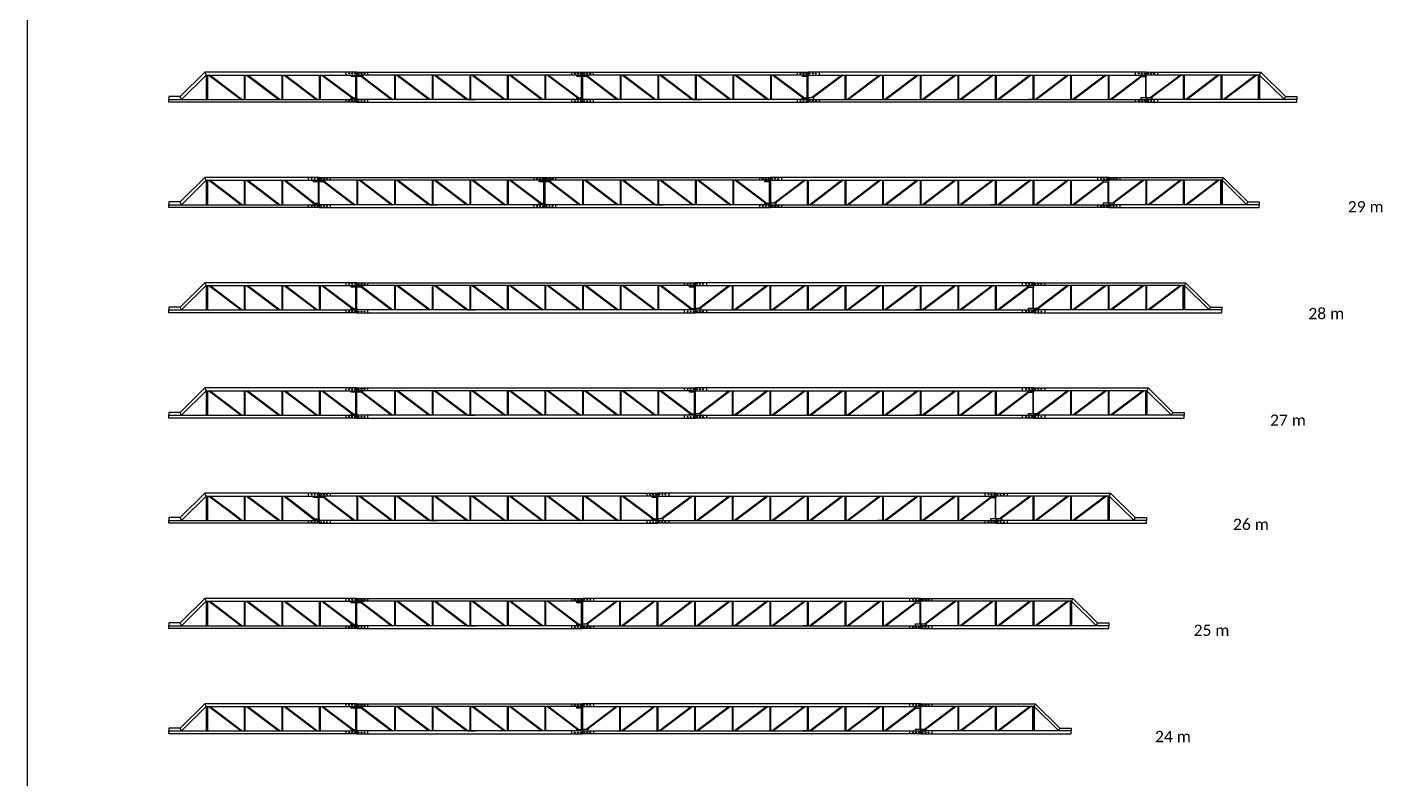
# Model space of a CAD drawing. Header units: millimetres. Extents: x -44600 to 136826, y -2000 to 78000.
# Drawn here: x 0 to 36059, y 38000 to 58000 of the extents above; entities that cross this region are included whole.
import ezdxf

# ---------------------------------------------------------------- set-up
doc = ezdxf.new("R2010")
doc.units = ezdxf.units.MM
for name, color, linetype in [('JBT_KL aak', 4, 'Continuous'), ('RAMME', 5, 'Continuous'), ('RAMME TEKST', 7, 'Continuous')]:
    doc.layers.add(name, color=color, linetype=linetype)
doc.styles.add('Calibri', font='calibri.ttf')

# ---------------------------------------------------------------- blocks, each defined once
blk = doc.blocks.new('Åk 12 lengde 24 meter')
at = {"layer": 'JBT_KL aak'}
for p, q in [((959, 800), (990, 725)), ((990, 725), (990, 75)), ((1000, 725), (1000, 75)), ((1010, 725), (1010, 75)), ((1010, 725), (1010, 75)), ((1020, 725), (1020, 75)), ((1030, 725), (1030, 75)), ((1065, 725), (1922, 75)), ((1098, 725), (1952, 75)), ((2000, 725), (2000, 75)), ((2020, 725), (2020, 75)), ((2065, 725), (2922, 75)), ((2099, 727), (2955, 75)), ((3000, 725), (3000, 75)), ((3020, 725), (3020, 75)), ((3065, 725), (3922, 75)), ((3098, 725), (3955, 75)), ((4000, 725), (4000, 75)), ((4020, 725), (4020, 75)), ((4065, 725), (4873, 115)), ((4098, 725), (4906, 115)), ((4707, 800), (4707, 725)), ((5000, 725), (5000, 800)), ((5000, 800), (9572, 800)), ((5000, 793), (5000, 800)), ((7391, 725), (5000, 725)), ((5294, 725), (5294, 800)), ((6000, 725), (6000, 75)), ((6020, 725), (6020, 75)), ((6065, 725), (6922, 75)), ((6098, 725), (6955, 75)), ((7000, 725), (7000, 75)), ((7020, 725), (7020, 75)), ((7065, 725), (7922, 75)), ((7098, 725), (7955, 75)), ((9572, 725), (7391, 725)), ((8000, 725), (8000, 75)), ((8020, 725), (8020, 75)), ((8065, 725), (8922, 75)), ((8098, 725), (8955, 75)), ((9000, 725), (9000, 75)), ((9020, 725), (9020, 75)), ((9065, 725), (9922, 75)), ((9098, 725), (9955, 75)), ((9572, 800), (10452, 800)), ((11000, 725), (9572, 725)), ((10000, 725), (10000, 75)), ((10020, 725), (10020, 75)), ((10065, 725), (10873, 115)), ((10098, 725), (10906, 115)), ((10452, 800), (11000, 800)), ((10707, 800), (10707, 725)), ((11000, 800), (11000, 725)), ((11000, 800), (11000, 793)), ((11548, 800), (11000, 800)), ((11000, 800), (11000, 725)), ((11000, 800), (11000, 793)), ((11000, 725), (17609, 725)), ((11902, 725), (11094, 115)), ((11935, 725), (11127, 115)), ((11294, 800), (11294, 725)), ((20000, 800), (11548, 800)), ((11980, 725), (11980, 75)), ((12000, 725), (12000, 75)), ((12902, 725), (12045, 75)), ((12935, 725), (12078, 75)), ((12980, 725), (12980, 75)), ((13000, 725), (13000, 75)), ((13902, 725), (13045, 75)), ((13935, 725), (13078, 75)), ((13980, 725), (13980, 75)), ((14000, 725), (14000, 75)), ((14902, 725), (14045, 75)), ((14935, 725), (14078, 75)), ((14980, 725), (14980, 75)), ((15000, 725), (15000, 75)), ((15902, 725), (15045, 75)), ((15935, 725), (15078, 75)), ((15980, 725), (15980, 75)), ((16000, 725), (16000, 75)), ((16902, 725), (16045, 75)), ((16935, 725), (16078, 75)), ((16980, 725), (16980, 75)), ((17000, 725), (17000, 75)), ((17902, 725), (17045, 75)), ((17935, 725), (17078, 75)), ((17609, 725), (20000, 725)), ((17980, 725), (17980, 75)), ((18000, 725), (18000, 75)), ((18902, 725), (18045, 75)), ((18935, 725), (18078, 75)), ((18980, 725), (18980, 75)), ((19000, 725), (19000, 75)), ((19707, 725), (19707, 800)), ((20000, 725), (20000, 800)), ((20000, 793), (20000, 800)), ((20902, 725), (20094, 115)), ((20935, 725), (20127, 115)), ((20294, 800), (20294, 725)), ((20980, 725), (20980, 75)), ((21000, 725), (21000, 75)), ((21902, 725), (21045, 75)), ((21935, 725), (21078, 75)), ((21980, 725), (21980, 75)), ((22000, 725), (22000, 75)), ((22935, 725), (22713, 556)), ((22902, 725), (22713, 581)), ((22970, 725), (22970, 75)), ((22980, 725), (22980, 75)), ((22990, 725), (22990, 75)), ((22990, 725), (22990, 75)), ((23000, 725), (23000, 75)), ((23041, 800), (23010, 725)), ((23010, 725), (23010, 75)), ((4976, 115), (4976, 685)), ((4996, 115), (4996, 685)), ((5121, 685), (5922, 75)), ((5150, 688), (5955, 75)), ((19850, 688), (19045, 75)), ((19879, 685), (19078, 75)), ((22713, 581), (22045, 75)), ((22713, 556), (22078, 75)), ((331, 75), (300, 150)), ((4707, 75), (4707, 0)), ((5000, 0), (5000, 80)), ((5000, 75), (5000, 0)), ((9572, 75), (5000, 75)), ((5000, 7), (5000, 0)), ((5294, 0), (5294, 75)), ((7955, 75), (8142, 75)), ((10452, 75), (9572, 75)), ((11000, 75), (10452, 75)), ((10707, 75), (10707, 0)), ((11000, 75), (11548, 75)), ((11000, 0), (11000, 75)), ((11000, 0), (11000, 75)), ((11294, 75), (11294, 0)), ((11548, 75), (20000, 75)), ((17045, 75), (16858, 75)), ((19707, 0), (19707, 75)), ((20000, 0), (20000, 80)), ((20000, 75), (20000, 0)), ((20000, 7), (20000, 0)), ((20294, 75), (20294, 0)), ((23669, 75), (23700, 150)), ((5000, 0), (7391, 0)), ((7391, 0), (9572, 0)), ((9572, 0), (11000, 0)), ((17609, 0), (11000, 0)), ((20000, 0), (17609, 0))]:
    blk.add_line(p, q, dxfattribs=at)
for points in [[(1287, 800), (959, 800), (300, 150), (0, 150), (0, 75), (331, 75), (990, 725), (2348, 725)], [(5000, 800), (1287, 800)], [(2348, 725), (5000, 725), (5000, 800)], [(22713, 725), (20000, 725), (20000, 800)], [(20000, 800), (22713, 800)], [(22713, 800), (23041, 800), (23700, 150), (24000, 150), (24000, 75), (23669, 75), (23010, 725), (22713, 725)], [(10976, 115), (10976, 685)], [(10996, 685), (10996, 115)], [(19976, 685), (19976, 115)], [(19996, 115), (19996, 685)], [(2348, 0), (0, 0), (0, 75), (2348, 75)], [(2348, 75), (5000, 75)], [(22713, 75), (20000, 75)], [(22713, 0), (24000, 0), (24000, 75), (22713, 75)], [(5000, 0), (2348, 0)], [(20000, 0), (22713, 0)]]:
    blk.add_lwpolyline(points, dxfattribs=at)
for points in [[(4850, 685), (4850, 725), (5000, 725), (5000, 685)], [(5150, 725), (5150, 685), (5000, 685), (5000, 725)], [(10850, 685), (10850, 725), (11000, 725), (11000, 685)], [(19850, 725), (19850, 685), (20000, 685), (20000, 725)], [(4850, 75), (4850, 115), (5000, 115), (5000, 75)], [(11000, 115), (11000, 75), (10850, 75), (10850, 115)], [(11000, 115), (11000, 75), (11150, 75), (11150, 115)], [(19850, 115), (19850, 75), (20000, 75), (20000, 115)], [(20150, 75), (20150, 115), (20000, 115), (20000, 75)]]:
    blk.add_lwpolyline(points, close=True, dxfattribs=at)
for centre in [(4797, 765), (4877, 765), (4957, 765), (5043, 765), (5123, 765), (5203, 765), (10797, 765), (10877, 765), (10957, 765), (11043, 765), (11123, 765), (11203, 765), (19797, 765), (19877, 765), (19957, 765), (20043, 765), (20123, 765), (20203, 765), (4797, 35), (4877, 35), (4957, 35), (5043, 35), (5123, 35), (5203, 35), (10797, 35), (10877, 35), (10957, 35), (11043, 35), (11123, 35), (11203, 35), (19797, 35), (19877, 35), (19957, 35), (20043, 35), (20123, 35), (20203, 35)]:
    blk.add_circle(centre, 11, dxfattribs=at)
blk = doc.blocks.new('Åk 12 lengde 25 meter')
at = {"layer": 'JBT_KL aak'}
for p, q in [((959, 800), (990, 725)), ((990, 725), (990, 75)), ((1000, 725), (1000, 75)), ((1010, 725), (1010, 75)), ((1010, 725), (1010, 75)), ((1020, 725), (1020, 75)), ((1030, 725), (1030, 75)), ((1065, 725), (1922, 75)), ((1098, 725), (1952, 75)), ((2000, 725), (2000, 75)), ((2020, 725), (2020, 75)), ((2065, 725), (2922, 75)), ((2099, 727), (2955, 75)), ((3000, 725), (3000, 75)), ((3020, 725), (3020, 75)), ((3065, 725), (3922, 75)), ((3098, 725), (3955, 75)), ((4000, 725), (4000, 75)), ((4020, 725), (4020, 75)), ((4065, 725), (4873, 115)), ((4098, 725), (4906, 115)), ((4707, 800), (4707, 725)), ((5000, 725), (5000, 800)), ((5000, 800), (9572, 800)), ((5000, 793), (5000, 800)), ((7391, 725), (5000, 725)), ((5294, 725), (5294, 800)), ((6000, 725), (6000, 75)), ((6020, 725), (6020, 75)), ((6065, 725), (6922, 75)), ((6098, 725), (6955, 75)), ((7000, 725), (7000, 75)), ((7020, 725), (7020, 75)), ((7065, 725), (7922, 75)), ((7098, 725), (7955, 75)), ((9572, 725), (7391, 725)), ((8000, 725), (8000, 75)), ((8020, 725), (8020, 75)), ((8065, 725), (8922, 75)), ((8098, 725), (8955, 75)), ((9000, 725), (9000, 75)), ((9020, 725), (9020, 75)), ((9065, 725), (9922, 75)), ((9098, 725), (9955, 75)), ((9572, 800), (10452, 800)), ((11000, 725), (9572, 725)), ((10000, 725), (10000, 75)), ((10020, 725), (10020, 75)), ((10065, 725), (10873, 115)), ((10098, 725), (10906, 115)), ((10452, 800), (11000, 800)), ((10707, 800), (10707, 725)), ((11000, 800), (11000, 725)), ((11000, 800), (11000, 793)), ((11548, 800), (11000, 800)), ((11000, 800), (11000, 725)), ((11000, 800), (11000, 793)), ((11000, 725), (17609, 725)), ((11902, 725), (11094, 115)), ((11935, 725), (11127, 115)), ((11294, 800), (11294, 725)), ((20000, 800), (11548, 800)), ((11980, 725), (11980, 75)), ((12000, 725), (12000, 75)), ((12902, 725), (12045, 75)), ((12935, 725), (12078, 75)), ((12980, 725), (12980, 75)), ((13000, 725), (13000, 75)), ((13902, 725), (13045, 75)), ((13935, 725), (13078, 75)), ((13980, 725), (13980, 75)), ((14000, 725), (14000, 75)), ((14902, 725), (14045, 75)), ((14935, 725), (14078, 75)), ((14980, 725), (14980, 75)), ((15000, 725), (15000, 75)), ((15902, 725), (15045, 75)), ((15935, 725), (15078, 75)), ((15980, 725), (15980, 75)), ((16000, 725), (16000, 75)), ((16902, 725), (16045, 75)), ((16935, 725), (16078, 75)), ((16980, 725), (16980, 75)), ((17000, 725), (17000, 75)), ((17902, 725), (17045, 75)), ((17935, 725), (17078, 75)), ((17609, 725), (20000, 725)), ((17980, 725), (17980, 75)), ((18000, 725), (18000, 75)), ((18902, 725), (18045, 75)), ((18935, 725), (18078, 75)), ((18980, 725), (18980, 75)), ((19000, 725), (19000, 75)), ((19707, 725), (19707, 800)), ((20000, 725), (20000, 800)), ((20000, 793), (20000, 800)), ((20902, 725), (20094, 115)), ((20935, 725), (20127, 115)), ((20294, 800), (20294, 725)), ((20980, 725), (20980, 75)), ((21000, 725), (21000, 75)), ((21902, 725), (21045, 75)), ((21935, 725), (21078, 75)), ((21980, 725), (21980, 75)), ((22000, 725), (22000, 75)), ((22901, 727), (22045, 75)), ((22935, 725), (22078, 75)), ((22980, 725), (22980, 75)), ((23000, 725), (23000, 75)), ((23902, 725), (23048, 75)), ((23935, 725), (23078, 75)), ((23970, 725), (23970, 75)), ((23980, 725), (23980, 75)), ((23990, 725), (23990, 75)), ((23990, 725), (23990, 75)), ((24000, 725), (24000, 75)), ((24041, 800), (24010, 725)), ((24010, 725), (24010, 75)), ((4976, 115), (4976, 685)), ((4996, 115), (4996, 685)), ((5121, 685), (5922, 75)), ((5150, 688), (5955, 75)), ((19850, 688), (19045, 75)), ((19879, 685), (19078, 75)), ((331, 75), (300, 150)), ((4707, 75), (4707, 0)), ((5000, 0), (5000, 80)), ((5000, 75), (5000, 0)), ((9572, 75), (5000, 75)), ((5000, 7), (5000, 0)), ((5000, 0), (7391, 0)), ((5294, 0), (5294, 75)), ((7391, 0), (9572, 0)), ((7955, 75), (8142, 75)), ((10452, 75), (9572, 75)), ((9572, 0), (11000, 0)), ((11000, 75), (10452, 75)), ((10707, 75), (10707, 0)), ((11000, 75), (11548, 75)), ((11000, 0), (11000, 75)), ((11000, 0), (11000, 75)), ((17609, 0), (11000, 0)), ((11294, 75), (11294, 0)), ((11548, 75), (20000, 75)), ((17045, 75), (16858, 75)), ((20000, 0), (17609, 0)), ((19707, 0), (19707, 75)), ((20000, 0), (20000, 80)), ((20000, 75), (20000, 0)), ((20000, 7), (20000, 0)), ((20294, 75), (20294, 0)), ((24669, 75), (24700, 150))]:
    blk.add_line(p, q, dxfattribs=at)
for points in [[(1287, 800), (959, 800), (300, 150), (0, 150), (0, 75), (331, 75), (990, 725), (2348, 725)], [(5000, 800), (1287, 800)], [(2348, 725), (5000, 725), (5000, 800)], [(22652, 725), (20000, 725), (20000, 800)], [(20000, 800), (23713, 800)], [(23713, 800), (24041, 800), (24700, 150), (25000, 150), (25000, 75), (24669, 75), (24010, 725), (22652, 725)], [(10976, 115), (10976, 685)], [(10996, 685), (10996, 115)], [(19976, 685), (19976, 115)], [(19996, 115), (19996, 685)], [(2348, 0), (0, 0), (0, 75), (2348, 75)], [(2348, 75), (5000, 75)], [(5000, 0), (2348, 0)], [(22652, 75), (20000, 75)], [(20000, 0), (22652, 0)], [(22652, 0), (25000, 0), (25000, 75), (22652, 75)]]:
    blk.add_lwpolyline(points, dxfattribs=at)
for points in [[(4850, 685), (4850, 725), (5000, 725), (5000, 685)], [(5150, 725), (5150, 685), (5000, 685), (5000, 725)], [(10850, 685), (10850, 725), (11000, 725), (11000, 685)], [(19850, 725), (19850, 685), (20000, 685), (20000, 725)], [(4850, 75), (4850, 115), (5000, 115), (5000, 75)], [(11000, 115), (11000, 75), (10850, 75), (10850, 115)], [(11000, 115), (11000, 75), (11150, 75), (11150, 115)], [(19850, 115), (19850, 75), (20000, 75), (20000, 115)], [(20150, 75), (20150, 115), (20000, 115), (20000, 75)]]:
    blk.add_lwpolyline(points, close=True, dxfattribs=at)
for centre in [(4797, 765), (4877, 765), (4957, 765), (5043, 765), (5123, 765), (5203, 765), (10797, 765), (10877, 765), (10957, 765), (11043, 765), (11123, 765), (11203, 765), (19797, 765), (19877, 765), (19957, 765), (20043, 765), (20123, 765), (20203, 765), (4797, 35), (4877, 35), (4957, 35), (5043, 35), (5123, 35), (5203, 35), (10797, 35), (10877, 35), (10957, 35), (11043, 35), (11123, 35), (11203, 35), (19797, 35), (19877, 35), (19957, 35), (20043, 35), (20123, 35), (20203, 35)]:
    blk.add_circle(centre, 11, dxfattribs=at)
blk = doc.blocks.new('Åk 12 lengde 26 meter')
at = {"layer": 'JBT_KL aak'}
for p, q in [((990, 725), (959, 800)), ((990, 725), (990, 75)), ((1000, 725), (1000, 75)), ((1010, 725), (1010, 75)), ((1020, 725), (1020, 75)), ((1030, 725), (1030, 75)), ((1065, 725), (1566, 345)), ((1098, 725), (1572, 366)), ((2000, 725), (2000, 75)), ((2020, 725), (2020, 75)), ((2065, 725), (2922, 75)), ((2098, 725), (2955, 75)), ((3000, 725), (3000, 75)), ((3020, 725), (3020, 75)), ((3064, 724), (3850, 114)), ((3097, 724), (3881, 115)), ((3707, 800), (3707, 725)), ((4000, 800), (4000, 720)), ((4000, 725), (4000, 800)), ((4000, 800), (12452, 800)), ((4000, 793), (4000, 800)), ((6391, 725), (4000, 725)), ((4294, 725), (4294, 800)), ((5000, 725), (5000, 75)), ((5020, 725), (5020, 75)), ((5065, 725), (5922, 75)), ((5098, 725), (5955, 75)), ((6000, 725), (6000, 75)), ((6020, 725), (6020, 75)), ((6065, 725), (6922, 75)), ((6098, 725), (6955, 75)), ((13000, 725), (6391, 725)), ((7000, 725), (7000, 75)), ((7020, 725), (7020, 75)), ((7065, 725), (7922, 75)), ((7098, 725), (7955, 75)), ((8000, 725), (8000, 75)), ((8020, 725), (8020, 75)), ((8065, 725), (8922, 75)), ((8098, 725), (8955, 75)), ((9000, 725), (9000, 75)), ((9020, 725), (9020, 75)), ((9065, 725), (9922, 75)), ((9098, 725), (9955, 75)), ((10000, 725), (10000, 75)), ((10020, 725), (10020, 75)), ((10065, 725), (10922, 75)), ((10098, 725), (10955, 75)), ((11000, 725), (11000, 75)), ((11020, 725), (11020, 75)), ((11065, 725), (11922, 75)), ((11098, 725), (11955, 75)), ((12000, 725), (12000, 75)), ((12020, 725), (12020, 75)), ((12065, 725), (12873, 115)), ((12098, 725), (12906, 115)), ((12452, 800), (13000, 800)), ((12707, 800), (12707, 725)), ((13000, 800), (13000, 725)), ((13000, 800), (13000, 793)), ((13548, 800), (13000, 800)), ((13000, 800), (13000, 725)), ((13000, 800), (13000, 793)), ((13000, 725), (19609, 725)), ((13902, 725), (13094, 115)), ((13935, 725), (13127, 115)), ((13294, 800), (13294, 725)), ((22000, 800), (13548, 800)), ((13980, 725), (13980, 75)), ((14000, 725), (14000, 75)), ((14902, 725), (14045, 75)), ((14935, 725), (14078, 75)), ((14980, 725), (14980, 75)), ((15000, 725), (15000, 75)), ((15902, 725), (15045, 75)), ((15935, 725), (15078, 75)), ((15980, 725), (15980, 75)), ((16000, 725), (16000, 75)), ((16902, 725), (16045, 75)), ((16935, 725), (16078, 75)), ((16980, 725), (16980, 75)), ((17000, 725), (17000, 75)), ((17902, 725), (17045, 75)), ((17935, 725), (17078, 75)), ((17980, 725), (17980, 75)), ((18000, 725), (18000, 75)), ((18902, 725), (18045, 75)), ((18935, 725), (18078, 75)), ((18980, 725), (18980, 75)), ((19000, 725), (19000, 75)), ((19902, 725), (19045, 75)), ((19935, 725), (19078, 75)), ((19609, 725), (22000, 725)), ((19980, 725), (19980, 75)), ((20000, 725), (20000, 75)), ((20902, 725), (20045, 75)), ((20935, 725), (20078, 75)), ((20980, 725), (20980, 75)), ((21000, 725), (21000, 75)), ((21707, 725), (21707, 800)), ((22000, 725), (22000, 800)), ((22000, 793), (22000, 800)), ((22902, 725), (22094, 115)), ((22935, 725), (22127, 115)), ((22294, 800), (22294, 725)), ((22980, 725), (22980, 75)), ((23000, 725), (23000, 75)), ((23902, 725), (23045, 75)), ((23935, 725), (23078, 75)), ((23980, 725), (23980, 75)), ((24000, 725), (24000, 75)), ((24935, 725), (24713, 556)), ((24902, 725), (24713, 581)), ((24970, 725), (24970, 75)), ((24980, 725), (24980, 75)), ((24990, 725), (24990, 75)), ((24990, 725), (24990, 75)), ((25000, 725), (25000, 75)), ((25041, 800), (25010, 725)), ((25010, 725), (25010, 75)), ((1572, 366), (1955, 75)), ((3976, 115), (3976, 685)), ((3996, 115), (3996, 685)), ((4121, 685), (4922, 75)), ((4150, 688), (4955, 75)), ((21850, 688), (21045, 75)), ((21879, 685), (21078, 75)), ((24713, 581), (24045, 75)), ((24713, 556), (24078, 75)), ((331, 75), (300, 150)), ((1566, 345), (1922, 75)), ((3707, 75), (3707, 0)), ((4000, 0), (4000, 80)), ((4000, 75), (4000, 0)), ((12452, 75), (4000, 75)), ((4000, 7), (4000, 0)), ((4000, 0), (6391, 0)), ((4294, 0), (4294, 75)), ((6391, 0), (13000, 0)), ((6955, 75), (7142, 75)), ((13000, 75), (12452, 75)), ((12707, 75), (12707, 0)), ((13000, 75), (13548, 75)), ((13000, 0), (13000, 75)), ((13000, 0), (13000, 75)), ((19609, 0), (13000, 0)), ((13294, 75), (13294, 0)), ((13548, 75), (22000, 75)), ((19045, 75), (18858, 75)), ((22000, 0), (19609, 0)), ((21707, 0), (21707, 75)), ((22000, 0), (22000, 80)), ((22000, 75), (22000, 0)), ((22000, 7), (22000, 0)), ((22294, 75), (22294, 0)), ((25669, 75), (25700, 150))]:
    blk.add_line(p, q, dxfattribs=at)
for points in [[(1572, 800), (959, 800), (300, 150), (0, 150), (0, 75), (331, 75), (990, 725), (1572, 725)], [(4000, 800), (1572, 800)], [(1572, 725), (4000, 725)], [(24713, 725), (22000, 725), (22000, 800)], [(22000, 800), (24713, 800)], [(24713, 800), (25041, 800), (25700, 150), (26000, 150), (26000, 75), (25669, 75), (25010, 725), (24713, 725)], [(12976, 115), (12976, 685)], [(12996, 685), (12996, 115)], [(21976, 685), (21976, 115)], [(21996, 115), (21996, 685)], [(1572, 0), (0, 0), (0, 75), (1572, 75)], [(1572, 75), (4000, 75)], [(4000, 0), (1572, 0)], [(24713, 75), (22000, 75)], [(22000, 0), (24713, 0)], [(24713, 0), (26000, 0), (26000, 75), (24713, 75)]]:
    blk.add_lwpolyline(points, dxfattribs=at)
for points in [[(3850, 685), (3850, 725), (4000, 725), (4000, 685)], [(4150, 725), (4150, 685), (4000, 685), (4000, 725)], [(12850, 685), (12850, 725), (13000, 725), (13000, 685)], [(21850, 725), (21850, 685), (22000, 685), (22000, 725)], [(3850, 75), (3850, 115), (4000, 115), (4000, 75)], [(13000, 115), (13000, 75), (12850, 75), (12850, 115)], [(13000, 115), (13000, 75), (13150, 75), (13150, 115)], [(21850, 115), (21850, 75), (22000, 75), (22000, 115)], [(22150, 75), (22150, 115), (22000, 115), (22000, 75)]]:
    blk.add_lwpolyline(points, close=True, dxfattribs=at)
for centre in [(3797, 765), (3877, 765), (3957, 765), (4043, 765), (4123, 765), (4203, 765), (12797, 765), (12877, 765), (12957, 765), (13043, 765), (13123, 765), (13203, 765), (21797, 765), (21877, 765), (21957, 765), (22043, 765), (22123, 765), (22203, 765), (3797, 35), (3877, 35), (3957, 35), (4043, 35), (4123, 35), (4203, 35), (12797, 35), (12877, 35), (12957, 35), (13043, 35), (13123, 35), (13203, 35), (21797, 35), (21877, 35), (21957, 35), (22043, 35), (22123, 35), (22203, 35)]:
    blk.add_circle(centre, 11, dxfattribs=at)
blk = doc.blocks.new('Åk 12 lengde 27 meter')
at = {"layer": 'JBT_KL aak'}
for p, q in [((959, 800), (990, 725)), ((990, 725), (990, 75)), ((1000, 725), (1000, 75)), ((1010, 725), (1010, 75)), ((1010, 725), (1010, 75)), ((1020, 725), (1020, 75)), ((1030, 725), (1030, 75)), ((1065, 725), (1922, 75)), ((1098, 725), (1952, 75)), ((2000, 725), (2000, 75)), ((2020, 725), (2020, 75)), ((2065, 725), (2922, 75)), ((2099, 727), (2955, 75)), ((3000, 725), (3000, 75)), ((3020, 725), (3020, 75)), ((3065, 725), (3922, 75)), ((3098, 725), (3955, 75)), ((4000, 725), (4000, 75)), ((4020, 725), (4020, 75)), ((4065, 725), (4873, 115)), ((4098, 725), (4906, 115)), ((4707, 800), (4707, 725)), ((5000, 725), (5000, 800)), ((5000, 800), (13452, 800)), ((5000, 793), (5000, 800)), ((7391, 725), (5000, 725)), ((5294, 725), (5294, 800)), ((6000, 725), (6000, 75)), ((6020, 725), (6020, 75)), ((6065, 725), (6922, 75)), ((6098, 725), (6955, 75)), ((7000, 725), (7000, 75)), ((7020, 725), (7020, 75)), ((7065, 725), (7922, 75)), ((7098, 725), (7955, 75)), ((14000, 725), (7391, 725)), ((8000, 725), (8000, 75)), ((8020, 725), (8020, 75)), ((8065, 725), (8922, 75)), ((8098, 725), (8955, 75)), ((9000, 725), (9000, 75)), ((9020, 725), (9020, 75)), ((9065, 725), (9922, 75)), ((9098, 725), (9955, 75)), ((10000, 725), (10000, 75)), ((10020, 725), (10020, 75)), ((10065, 725), (10922, 75)), ((10098, 725), (10955, 75)), ((11000, 725), (11000, 75)), ((11020, 725), (11020, 75)), ((11065, 725), (11922, 75)), ((11098, 725), (11955, 75)), ((12000, 725), (12000, 75)), ((12020, 725), (12020, 75)), ((12065, 725), (12922, 75)), ((12098, 725), (12955, 75)), ((13000, 725), (13000, 75)), ((13020, 725), (13020, 75)), ((13065, 725), (13873, 115)), ((13098, 725), (13906, 115)), ((13452, 800), (14000, 800)), ((13707, 800), (13707, 725)), ((14000, 800), (14000, 725)), ((14000, 800), (14000, 793)), ((14548, 800), (14000, 800)), ((14000, 800), (14000, 725)), ((14000, 800), (14000, 793)), ((14000, 725), (20609, 725)), ((14902, 725), (14094, 115)), ((14935, 725), (14127, 115)), ((14294, 800), (14294, 725)), ((23000, 800), (14548, 800)), ((14980, 725), (14980, 75)), ((15000, 725), (15000, 75)), ((15902, 725), (15045, 75)), ((15935, 725), (15078, 75)), ((15980, 725), (15980, 75)), ((16000, 725), (16000, 75)), ((16902, 725), (16045, 75)), ((16935, 725), (16078, 75)), ((16980, 725), (16980, 75)), ((17000, 725), (17000, 75)), ((17902, 725), (17045, 75)), ((17935, 725), (17078, 75)), ((17980, 725), (17980, 75)), ((18000, 725), (18000, 75)), ((18902, 725), (18045, 75)), ((18935, 725), (18078, 75)), ((18980, 725), (18980, 75)), ((19000, 725), (19000, 75)), ((19902, 725), (19045, 75)), ((19935, 725), (19078, 75)), ((19980, 725), (19980, 75)), ((20000, 725), (20000, 75)), ((20902, 725), (20045, 75)), ((20935, 725), (20078, 75)), ((20609, 725), (23000, 725)), ((20980, 725), (20980, 75)), ((21000, 725), (21000, 75)), ((21902, 725), (21045, 75)), ((21935, 725), (21078, 75)), ((21980, 725), (21980, 75)), ((22000, 725), (22000, 75)), ((22707, 725), (22707, 800)), ((23000, 725), (23000, 800)), ((23000, 793), (23000, 800)), ((23902, 725), (23094, 115)), ((23935, 725), (23127, 115)), ((23294, 800), (23294, 725)), ((23980, 725), (23980, 75)), ((24000, 725), (24000, 75)), ((24902, 725), (24045, 75)), ((24935, 725), (24078, 75)), ((24980, 725), (24980, 75)), ((25000, 725), (25000, 75)), ((25935, 725), (25713, 556)), ((25902, 725), (25713, 581)), ((25970, 725), (25970, 75)), ((25980, 725), (25980, 75)), ((25990, 725), (25990, 75)), ((25990, 725), (25990, 75)), ((26000, 725), (26000, 75)), ((26041, 800), (26010, 725)), ((26010, 725), (26010, 75)), ((4976, 115), (4976, 685)), ((4996, 115), (4996, 685)), ((5121, 685), (5922, 75)), ((5150, 688), (5955, 75)), ((22850, 688), (22045, 75)), ((22879, 685), (22078, 75)), ((25713, 581), (25045, 75)), ((25713, 556), (25078, 75)), ((331, 75), (300, 150)), ((4707, 75), (4707, 0)), ((5000, 0), (5000, 80)), ((5000, 75), (5000, 0)), ((13452, 75), (5000, 75)), ((5000, 7), (5000, 0)), ((5000, 0), (7391, 0)), ((5294, 0), (5294, 75)), ((7391, 0), (14000, 0)), ((7955, 75), (8142, 75)), ((14000, 75), (13452, 75)), ((13707, 75), (13707, 0)), ((14000, 75), (14548, 75)), ((14000, 0), (14000, 75)), ((14000, 0), (14000, 75)), ((20609, 0), (14000, 0)), ((14294, 75), (14294, 0)), ((14548, 75), (23000, 75)), ((20045, 75), (19858, 75)), ((23000, 0), (20609, 0)), ((22707, 0), (22707, 75)), ((23000, 0), (23000, 80)), ((23000, 75), (23000, 0)), ((23000, 7), (23000, 0)), ((23294, 75), (23294, 0)), ((26669, 75), (26700, 150))]:
    blk.add_line(p, q, dxfattribs=at)
for points in [[(1287, 800), (959, 800), (300, 150), (0, 150), (0, 75), (331, 75), (990, 725), (2348, 725)], [(5000, 800), (1287, 800)], [(2348, 725), (5000, 725), (5000, 800)], [(25713, 725), (23000, 725), (23000, 800)], [(23000, 800), (25713, 800)], [(25713, 800), (26041, 800), (26700, 150), (27000, 150), (27000, 75), (26669, 75), (26010, 725), (25713, 725)], [(13976, 115), (13976, 685)], [(13996, 685), (13996, 115)], [(22976, 685), (22976, 115)], [(22996, 115), (22996, 685)], [(2348, 0), (0, 0), (0, 75), (2348, 75)], [(2348, 75), (5000, 75)], [(5000, 0), (2348, 0)], [(25713, 75), (23000, 75)], [(23000, 0), (25713, 0)], [(25713, 0), (27000, 0), (27000, 75), (25713, 75)]]:
    blk.add_lwpolyline(points, dxfattribs=at)
for points in [[(4850, 685), (4850, 725), (5000, 725), (5000, 685)], [(5150, 725), (5150, 685), (5000, 685), (5000, 725)], [(13850, 685), (13850, 725), (14000, 725), (14000, 685)], [(22850, 725), (22850, 685), (23000, 685), (23000, 725)], [(4850, 75), (4850, 115), (5000, 115), (5000, 75)], [(14000, 115), (14000, 75), (13850, 75), (13850, 115)], [(14000, 115), (14000, 75), (14150, 75), (14150, 115)], [(22850, 115), (22850, 75), (23000, 75), (23000, 115)], [(23150, 75), (23150, 115), (23000, 115), (23000, 75)]]:
    blk.add_lwpolyline(points, close=True, dxfattribs=at)
for centre in [(4797, 765), (4877, 765), (4957, 765), (5043, 765), (5123, 765), (5203, 765), (13797, 765), (13877, 765), (13957, 765), (14043, 765), (14123, 765), (14203, 765), (22797, 765), (22877, 765), (22957, 765), (23043, 765), (23123, 765), (23203, 765), (4797, 35), (4877, 35), (4957, 35), (5043, 35), (5123, 35), (5203, 35), (13797, 35), (13877, 35), (13957, 35), (14043, 35), (14123, 35), (14203, 35), (22797, 35), (22877, 35), (22957, 35), (23043, 35), (23123, 35), (23203, 35)]:
    blk.add_circle(centre, 11, dxfattribs=at)
blk = doc.blocks.new('Åk 12 lengde 28 meter')
at = {"layer": 'JBT_KL aak'}
for p, q in [((959, 800), (990, 725)), ((990, 725), (990, 75)), ((1000, 725), (1000, 75)), ((1010, 725), (1010, 75)), ((1010, 725), (1010, 75)), ((1020, 725), (1020, 75)), ((1030, 725), (1030, 75)), ((1065, 725), (1922, 75)), ((1098, 725), (1952, 75)), ((2000, 725), (2000, 75)), ((2020, 725), (2020, 75)), ((2065, 725), (2922, 75)), ((2099, 727), (2955, 75)), ((3000, 725), (3000, 75)), ((3020, 725), (3020, 75)), ((3065, 725), (3922, 75)), ((3098, 725), (3955, 75)), ((4000, 725), (4000, 75)), ((4020, 725), (4020, 75)), ((4065, 725), (4873, 115)), ((4098, 725), (4906, 115)), ((4707, 800), (4707, 725)), ((5000, 725), (5000, 800)), ((5000, 800), (13452, 800)), ((5000, 793), (5000, 800)), ((7391, 725), (5000, 725)), ((5294, 725), (5294, 800)), ((6000, 725), (6000, 75)), ((6020, 725), (6020, 75)), ((6065, 725), (6922, 75)), ((6098, 725), (6955, 75)), ((7000, 725), (7000, 75)), ((7020, 725), (7020, 75)), ((7065, 725), (7922, 75)), ((7098, 725), (7955, 75)), ((14000, 725), (7391, 725)), ((8000, 725), (8000, 75)), ((8020, 725), (8020, 75)), ((8065, 725), (8922, 75)), ((8098, 725), (8955, 75)), ((9000, 725), (9000, 75)), ((9020, 725), (9020, 75)), ((9065, 725), (9922, 75)), ((9098, 725), (9955, 75)), ((10000, 725), (10000, 75)), ((10020, 725), (10020, 75)), ((10065, 725), (10922, 75)), ((10098, 725), (10955, 75)), ((11000, 725), (11000, 75)), ((11020, 725), (11020, 75)), ((11065, 725), (11922, 75)), ((11098, 725), (11955, 75)), ((12000, 725), (12000, 75)), ((12020, 725), (12020, 75)), ((12065, 725), (12922, 75)), ((12098, 725), (12955, 75)), ((13000, 725), (13000, 75)), ((13020, 725), (13020, 75)), ((13065, 725), (13873, 115)), ((13098, 725), (13906, 115)), ((13452, 800), (14000, 800)), ((13707, 800), (13707, 725)), ((14000, 800), (14000, 725)), ((14000, 800), (14000, 793)), ((14548, 800), (14000, 800)), ((14000, 800), (14000, 725)), ((14000, 800), (14000, 793)), ((14000, 725), (20609, 725)), ((14902, 725), (14094, 115)), ((14935, 725), (14127, 115)), ((14294, 800), (14294, 725)), ((23000, 800), (14548, 800)), ((14980, 725), (14980, 75)), ((15000, 725), (15000, 75)), ((15902, 725), (15045, 75)), ((15935, 725), (15078, 75)), ((15980, 725), (15980, 75)), ((16000, 725), (16000, 75)), ((16902, 725), (16045, 75)), ((16935, 725), (16078, 75)), ((16980, 725), (16980, 75)), ((17000, 725), (17000, 75)), ((17902, 725), (17045, 75)), ((17935, 725), (17078, 75)), ((17980, 725), (17980, 75)), ((18000, 725), (18000, 75)), ((18902, 725), (18045, 75)), ((18935, 725), (18078, 75)), ((18980, 725), (18980, 75)), ((19000, 725), (19000, 75)), ((19902, 725), (19045, 75)), ((19935, 725), (19078, 75)), ((19980, 725), (19980, 75)), ((20000, 725), (20000, 75)), ((20902, 725), (20045, 75)), ((20935, 725), (20078, 75)), ((20609, 725), (23000, 725)), ((20980, 725), (20980, 75)), ((21000, 725), (21000, 75)), ((21902, 725), (21045, 75)), ((21935, 725), (21078, 75)), ((21980, 725), (21980, 75)), ((22000, 725), (22000, 75)), ((22707, 725), (22707, 800)), ((23000, 725), (23000, 800)), ((23000, 793), (23000, 800)), ((23902, 725), (23094, 115)), ((23935, 725), (23127, 115)), ((23294, 800), (23294, 725)), ((23980, 725), (23980, 75)), ((24000, 725), (24000, 75)), ((24902, 725), (24045, 75)), ((24935, 725), (24078, 75)), ((24980, 725), (24980, 75)), ((25000, 725), (25000, 75)), ((25901, 727), (25045, 75)), ((25935, 725), (25078, 75)), ((25980, 725), (25980, 75)), ((26000, 725), (26000, 75)), ((26902, 725), (26048, 75)), ((26935, 725), (26078, 75)), ((26970, 725), (26970, 75)), ((26980, 725), (26980, 75)), ((26990, 725), (26990, 75)), ((26990, 725), (26990, 75)), ((27000, 725), (27000, 75)), ((27041, 800), (27010, 725)), ((27010, 725), (27010, 75)), ((4976, 115), (4976, 685)), ((4996, 115), (4996, 685)), ((5121, 685), (5922, 75)), ((5150, 688), (5955, 75)), ((22850, 688), (22045, 75)), ((22879, 685), (22078, 75)), ((331, 75), (300, 150)), ((4707, 75), (4707, 0)), ((5000, 0), (5000, 80)), ((5000, 75), (5000, 0)), ((13452, 75), (5000, 75)), ((5000, 7), (5000, 0)), ((5294, 0), (5294, 75)), ((7955, 75), (8142, 75)), ((14000, 75), (13452, 75)), ((13707, 75), (13707, 0)), ((14000, 75), (14548, 75)), ((14000, 0), (14000, 75)), ((14000, 0), (14000, 75)), ((14294, 75), (14294, 0)), ((14548, 75), (23000, 75)), ((20045, 75), (19858, 75)), ((22707, 0), (22707, 75)), ((23000, 0), (23000, 80)), ((23000, 75), (23000, 0)), ((23000, 7), (23000, 0)), ((23294, 75), (23294, 0)), ((27669, 75), (27700, 150)), ((5000, 0), (7391, 0)), ((7391, 0), (14000, 0)), ((20609, 0), (14000, 0)), ((23000, 0), (20609, 0))]:
    blk.add_line(p, q, dxfattribs=at)
for points in [[(1287, 800), (959, 800), (300, 150), (0, 150), (0, 75), (331, 75), (990, 725), (2348, 725)], [(5000, 800), (1287, 800)], [(2348, 725), (5000, 725), (5000, 800)], [(25652, 725), (23000, 725), (23000, 800)], [(23000, 800), (26713, 800)], [(26713, 800), (27041, 800), (27700, 150), (28000, 150), (28000, 75), (27669, 75), (27010, 725), (25652, 725)], [(13976, 115), (13976, 685)], [(13996, 685), (13996, 115)], [(22976, 685), (22976, 115)], [(22996, 115), (22996, 685)], [(2348, 0), (0, 0), (0, 75), (2348, 75)], [(2348, 75), (5000, 75)], [(25652, 75), (23000, 75)], [(25652, 0), (28000, 0), (28000, 75), (25652, 75)], [(5000, 0), (2348, 0)], [(23000, 0), (25652, 0)]]:
    blk.add_lwpolyline(points, dxfattribs=at)
for points in [[(4850, 685), (4850, 725), (5000, 725), (5000, 685)], [(5150, 725), (5150, 685), (5000, 685), (5000, 725)], [(13850, 685), (13850, 725), (14000, 725), (14000, 685)], [(22850, 725), (22850, 685), (23000, 685), (23000, 725)], [(4850, 75), (4850, 115), (5000, 115), (5000, 75)], [(14000, 115), (14000, 75), (13850, 75), (13850, 115)], [(14000, 115), (14000, 75), (14150, 75), (14150, 115)], [(22850, 115), (22850, 75), (23000, 75), (23000, 115)], [(23150, 75), (23150, 115), (23000, 115), (23000, 75)]]:
    blk.add_lwpolyline(points, close=True, dxfattribs=at)
for centre in [(4797, 765), (4877, 765), (4957, 765), (5043, 765), (5123, 765), (5203, 765), (13797, 765), (13877, 765), (13957, 765), (14043, 765), (14123, 765), (14203, 765), (22797, 765), (22877, 765), (22957, 765), (23043, 765), (23123, 765), (23203, 765), (4797, 35), (4877, 35), (4957, 35), (5043, 35), (5123, 35), (5203, 35), (13797, 35), (13877, 35), (13957, 35), (14043, 35), (14123, 35), (14203, 35), (22797, 35), (22877, 35), (22957, 35), (23043, 35), (23123, 35), (23203, 35)]:
    blk.add_circle(centre, 11, dxfattribs=at)
blk = doc.blocks.new('Åk 12 lengde 29 meter')
at = {"layer": 'JBT_KL aak'}
for p, q in [((990, 725), (959, 800)), ((990, 725), (990, 75)), ((1000, 725), (1000, 75)), ((1010, 725), (1010, 75)), ((1020, 725), (1020, 75)), ((1030, 725), (1030, 75)), ((1065, 725), (1566, 345)), ((1098, 725), (1572, 366)), ((2000, 725), (2000, 75)), ((2020, 725), (2020, 75)), ((2065, 725), (2922, 75)), ((2098, 725), (2955, 75)), ((3000, 725), (3000, 75)), ((3020, 725), (3020, 75)), ((3064, 724), (3850, 114)), ((3097, 724), (3881, 115)), ((3707, 800), (3707, 725)), ((4000, 800), (4000, 720)), ((4000, 725), (4000, 800)), ((4000, 800), (8572, 800)), ((4000, 793), (4000, 800)), ((6391, 725), (4000, 725)), ((4294, 725), (4294, 800)), ((5000, 725), (5000, 75)), ((5020, 725), (5020, 75)), ((5065, 725), (5922, 75)), ((5098, 725), (5955, 75)), ((6000, 725), (6000, 75)), ((6020, 725), (6020, 75)), ((6065, 725), (6922, 75)), ((6098, 725), (6955, 75)), ((8572, 725), (6391, 725)), ((7000, 725), (7000, 75)), ((7020, 725), (7020, 75)), ((7065, 725), (7922, 75)), ((7098, 725), (7955, 75)), ((8000, 725), (8000, 75)), ((8020, 725), (8020, 75)), ((8065, 725), (8922, 75)), ((8098, 725), (8955, 75)), ((8572, 800), (9452, 800)), ((10000, 725), (8572, 725)), ((9000, 725), (9000, 75)), ((9020, 725), (9020, 75)), ((9065, 725), (9873, 115)), ((9098, 725), (9906, 115)), ((9452, 800), (10000, 800)), ((9707, 800), (9707, 725)), ((10000, 725), (10000, 800)), ((10000, 800), (14572, 800)), ((10000, 793), (10000, 800)), ((10000, 800), (10000, 725)), ((10000, 800), (10000, 793)), ((12391, 725), (10000, 725)), ((10294, 725), (10294, 800)), ((11000, 725), (11000, 75)), ((11020, 725), (11020, 75)), ((11065, 725), (11922, 75)), ((11098, 725), (11955, 75)), ((12000, 725), (12000, 75)), ((12020, 725), (12020, 75)), ((12065, 725), (12922, 75)), ((12098, 725), (12955, 75)), ((14572, 725), (12391, 725)), ((13000, 725), (13000, 75)), ((13020, 725), (13020, 75)), ((13065, 725), (13922, 75)), ((13098, 725), (13955, 75)), ((14000, 725), (14000, 75)), ((14020, 725), (14020, 75)), ((14065, 725), (14922, 75)), ((14098, 725), (14955, 75)), ((14572, 800), (15452, 800)), ((16000, 725), (14572, 725)), ((15000, 725), (15000, 75)), ((15020, 725), (15020, 75)), ((15065, 725), (15873, 115)), ((15098, 725), (15906, 115)), ((15452, 800), (16000, 800)), ((15707, 800), (15707, 725)), ((16000, 800), (16000, 725)), ((16000, 800), (16000, 793)), ((16548, 800), (16000, 800)), ((16000, 800), (16000, 725)), ((16000, 800), (16000, 793)), ((16000, 725), (22609, 725)), ((16902, 725), (16094, 115)), ((16935, 725), (16127, 115)), ((16294, 800), (16294, 725)), ((25000, 800), (16548, 800)), ((16980, 725), (16980, 75)), ((17000, 725), (17000, 75)), ((17902, 725), (17045, 75)), ((17935, 725), (17078, 75)), ((17980, 725), (17980, 75)), ((18000, 725), (18000, 75)), ((18902, 725), (18045, 75)), ((18935, 725), (18078, 75)), ((18980, 725), (18980, 75)), ((19000, 725), (19000, 75)), ((19902, 725), (19045, 75)), ((19935, 725), (19078, 75)), ((19980, 725), (19980, 75)), ((20000, 725), (20000, 75)), ((20902, 725), (20045, 75)), ((20935, 725), (20078, 75)), ((20980, 725), (20980, 75)), ((21000, 725), (21000, 75)), ((21902, 725), (21045, 75)), ((21935, 725), (21078, 75)), ((21980, 725), (21980, 75)), ((22000, 725), (22000, 75)), ((22902, 725), (22045, 75)), ((22935, 725), (22078, 75)), ((22609, 725), (25000, 725)), ((22980, 725), (22980, 75)), ((23000, 725), (23000, 75)), ((23902, 725), (23045, 75)), ((23935, 725), (23078, 75)), ((23980, 725), (23980, 75)), ((24000, 725), (24000, 75)), ((24707, 725), (24707, 800)), ((25000, 725), (25000, 800)), ((25000, 793), (25000, 800)), ((25902, 725), (25094, 115)), ((25935, 725), (25127, 115)), ((25294, 800), (25294, 725)), ((25980, 725), (25980, 75)), ((26000, 725), (26000, 75)), ((26902, 725), (26045, 75)), ((26935, 725), (26078, 75)), ((26980, 725), (26980, 75)), ((27000, 725), (27000, 75)), ((27935, 725), (27713, 556)), ((27902, 725), (27713, 581)), ((27970, 725), (27970, 75)), ((27980, 725), (27980, 75)), ((27990, 725), (27990, 75)), ((27990, 725), (27990, 75)), ((28000, 725), (28000, 75)), ((28041, 800), (28010, 725)), ((28010, 725), (28010, 75)), ((1572, 366), (1955, 75)), ((3976, 115), (3976, 685)), ((3996, 115), (3996, 685)), ((4121, 685), (4922, 75)), ((4150, 688), (4955, 75)), ((10121, 685), (10922, 75)), ((10150, 688), (10955, 75)), ((24850, 688), (24045, 75)), ((24879, 685), (24078, 75)), ((27713, 581), (27045, 75)), ((27713, 556), (27078, 75)), ((331, 75), (300, 150)), ((1566, 345), (1922, 75)), ((3707, 75), (3707, 0)), ((4000, 0), (4000, 80)), ((4000, 75), (4000, 0)), ((8572, 75), (4000, 75)), ((4000, 7), (4000, 0)), ((4294, 0), (4294, 75)), ((6955, 75), (7142, 75)), ((9452, 75), (8572, 75)), ((10000, 75), (9452, 75)), ((9707, 75), (9707, 0)), ((10000, 75), (10000, 0)), ((14572, 75), (10000, 75)), ((10000, 0), (10000, 75)), ((10000, 7), (10000, 0)), ((10294, 0), (10294, 75)), ((12955, 75), (13142, 75)), ((15452, 75), (14572, 75)), ((16000, 75), (15452, 75)), ((15707, 75), (15707, 0)), ((16000, 75), (16548, 75)), ((16000, 0), (16000, 75)), ((16000, 0), (16000, 75)), ((16294, 75), (16294, 0)), ((16548, 75), (25000, 75)), ((22045, 75), (21858, 75)), ((24707, 0), (24707, 75)), ((25000, 0), (25000, 80)), ((25000, 75), (25000, 0)), ((25000, 7), (25000, 0)), ((25294, 75), (25294, 0)), ((28669, 75), (28700, 150)), ((4000, 0), (6391, 0)), ((6391, 0), (8572, 0)), ((8572, 0), (10000, 0)), ((10000, 0), (12391, 0)), ((12391, 0), (14572, 0)), ((14572, 0), (16000, 0)), ((22609, 0), (16000, 0)), ((25000, 0), (22609, 0))]:
    blk.add_line(p, q, dxfattribs=at)
for points in [[(1572, 800), (959, 800), (300, 150), (0, 150), (0, 75), (331, 75), (990, 725), (1572, 725)], [(4000, 800), (1572, 800)], [(1572, 725), (4000, 725)], [(27713, 725), (25000, 725), (25000, 800)], [(25000, 800), (27713, 800)], [(27713, 800), (28041, 800), (28700, 150), (29000, 150), (29000, 75), (28669, 75), (28010, 725), (27713, 725)], [(9976, 115), (9976, 685)], [(9996, 685), (9996, 115)], [(15976, 115), (15976, 685)], [(15996, 685), (15996, 115)], [(24976, 685), (24976, 115)], [(24996, 115), (24996, 685)], [(1572, 0), (0, 0), (0, 75), (1572, 75)], [(1572, 75), (4000, 75)], [(27713, 75), (25000, 75)], [(27713, 0), (29000, 0), (29000, 75), (27713, 75)], [(4000, 0), (1572, 0)], [(25000, 0), (27713, 0)]]:
    blk.add_lwpolyline(points, dxfattribs=at)
for points in [[(3850, 685), (3850, 725), (4000, 725), (4000, 685)], [(4150, 725), (4150, 685), (4000, 685), (4000, 725)], [(9850, 685), (9850, 725), (10000, 725), (10000, 685)], [(10150, 725), (10150, 685), (10000, 685), (10000, 725)], [(15850, 685), (15850, 725), (16000, 725), (16000, 685)], [(24850, 725), (24850, 685), (25000, 685), (25000, 725)], [(3850, 75), (3850, 115), (4000, 115), (4000, 75)], [(10000, 115), (10000, 75), (9850, 75), (9850, 115)], [(16000, 115), (16000, 75), (15850, 75), (15850, 115)], [(16000, 115), (16000, 75), (16150, 75), (16150, 115)], [(24850, 115), (24850, 75), (25000, 75), (25000, 115)], [(25150, 75), (25150, 115), (25000, 115), (25000, 75)]]:
    blk.add_lwpolyline(points, close=True, dxfattribs=at)
for centre in [(3797, 765), (3877, 765), (3957, 765), (4043, 765), (4123, 765), (4203, 765), (9797, 765), (9877, 765), (9957, 765), (10043, 765), (10123, 765), (10203, 765), (15797, 765), (15877, 765), (15957, 765), (16043, 765), (16123, 765), (16203, 765), (24797, 765), (24877, 765), (24957, 765), (25043, 765), (25123, 765), (25203, 765), (3797, 35), (3877, 35), (3957, 35), (4043, 35), (4123, 35), (4203, 35), (9797, 35), (9877, 35), (9957, 35), (10043, 35), (10123, 35), (10203, 35), (15797, 35), (15877, 35), (15957, 35), (16043, 35), (16123, 35), (16203, 35), (24797, 35), (24877, 35), (24957, 35), (25043, 35), (25123, 35), (25203, 35)]:
    blk.add_circle(centre, 11, dxfattribs=at)
blk = doc.blocks.new('Åk 12 lengde 30 meter')
at = {"layer": 'JBT_KL aak'}
for p, q in [((959, 800), (990, 725)), ((990, 725), (990, 75)), ((1000, 725), (1000, 75)), ((1010, 725), (1010, 75)), ((1010, 725), (1010, 75)), ((1020, 725), (1020, 75)), ((1030, 725), (1030, 75)), ((1065, 725), (1922, 75)), ((1098, 725), (1952, 75)), ((2000, 725), (2000, 75)), ((2020, 725), (2020, 75)), ((2065, 725), (2922, 75)), ((2099, 727), (2955, 75)), ((3000, 725), (3000, 75)), ((3020, 725), (3020, 75)), ((3065, 725), (3922, 75)), ((3098, 725), (3955, 75)), ((4000, 725), (4000, 75)), ((4020, 725), (4020, 75)), ((4065, 725), (4873, 115)), ((4098, 725), (4906, 115)), ((4707, 800), (4707, 725)), ((5000, 725), (5000, 800)), ((5000, 800), (9572, 800)), ((5000, 793), (5000, 800)), ((7391, 725), (5000, 725)), ((5294, 725), (5294, 800)), ((6000, 725), (6000, 75)), ((6020, 725), (6020, 75)), ((6065, 725), (6922, 75)), ((6098, 725), (6955, 75)), ((7000, 725), (7000, 75)), ((7020, 725), (7020, 75)), ((7065, 725), (7922, 75)), ((7098, 725), (7955, 75)), ((9572, 725), (7391, 725)), ((8000, 725), (8000, 75)), ((8020, 725), (8020, 75)), ((8065, 725), (8922, 75)), ((8098, 725), (8955, 75)), ((9000, 725), (9000, 75)), ((9020, 725), (9020, 75)), ((9065, 725), (9922, 75)), ((9098, 725), (9955, 75)), ((9572, 800), (10452, 800)), ((11000, 725), (9572, 725)), ((10000, 725), (10000, 75)), ((10020, 725), (10020, 75)), ((10065, 725), (10873, 115)), ((10098, 725), (10906, 115)), ((10452, 800), (11000, 800)), ((10707, 800), (10707, 725)), ((11000, 725), (11000, 800)), ((11000, 800), (15572, 800)), ((11000, 793), (11000, 800)), ((11000, 800), (11000, 725)), ((11000, 800), (11000, 793)), ((13391, 725), (11000, 725)), ((11294, 725), (11294, 800)), ((12000, 725), (12000, 75)), ((12020, 725), (12020, 75)), ((12065, 725), (12922, 75)), ((12098, 725), (12955, 75)), ((13000, 725), (13000, 75)), ((13020, 725), (13020, 75)), ((13065, 725), (13922, 75)), ((13098, 725), (13955, 75)), ((15572, 725), (13391, 725)), ((14000, 725), (14000, 75)), ((14020, 725), (14020, 75)), ((14065, 725), (14922, 75)), ((14098, 725), (14955, 75)), ((15000, 725), (15000, 75)), ((15020, 725), (15020, 75)), ((15065, 725), (15922, 75)), ((15098, 725), (15955, 75)), ((15572, 800), (16452, 800)), ((17000, 725), (15572, 725)), ((16000, 725), (16000, 75)), ((16020, 725), (16020, 75)), ((16065, 725), (16873, 115)), ((16098, 725), (16906, 115)), ((16452, 800), (17000, 800)), ((16707, 800), (16707, 725)), ((17000, 800), (17000, 725)), ((17000, 800), (17000, 793)), ((17548, 800), (17000, 800)), ((17000, 800), (17000, 725)), ((17000, 800), (17000, 793)), ((17000, 725), (23609, 725)), ((17902, 725), (17094, 115)), ((17935, 725), (17127, 115)), ((17294, 800), (17294, 725)), ((26000, 800), (17548, 800)), ((17980, 725), (17980, 75)), ((18000, 725), (18000, 75)), ((18902, 725), (18045, 75)), ((18935, 725), (18078, 75)), ((18980, 725), (18980, 75)), ((19000, 725), (19000, 75)), ((19902, 725), (19045, 75)), ((19935, 725), (19078, 75)), ((19980, 725), (19980, 75)), ((20000, 725), (20000, 75)), ((20902, 725), (20045, 75)), ((20935, 725), (20078, 75)), ((20980, 725), (20980, 75)), ((21000, 725), (21000, 75)), ((21902, 725), (21045, 75)), ((21935, 725), (21078, 75)), ((21980, 725), (21980, 75)), ((22000, 725), (22000, 75)), ((22902, 725), (22045, 75)), ((22935, 725), (22078, 75)), ((22980, 725), (22980, 75)), ((23000, 725), (23000, 75)), ((23902, 725), (23045, 75)), ((23935, 725), (23078, 75)), ((23609, 725), (26000, 725)), ((23980, 725), (23980, 75)), ((24000, 725), (24000, 75)), ((24902, 725), (24045, 75)), ((24935, 725), (24078, 75)), ((24980, 725), (24980, 75)), ((25000, 725), (25000, 75)), ((25707, 725), (25707, 800)), ((26000, 725), (26000, 800)), ((26000, 793), (26000, 800)), ((26902, 725), (26094, 115)), ((26935, 725), (26127, 115)), ((26294, 800), (26294, 725)), ((26980, 725), (26980, 75)), ((27000, 725), (27000, 75)), ((27902, 725), (27045, 75)), ((27935, 725), (27078, 75)), ((27980, 725), (27980, 75)), ((28000, 725), (28000, 75)), ((28935, 725), (28713, 556)), ((28902, 725), (28713, 581)), ((28970, 725), (28970, 75)), ((28980, 725), (28980, 75)), ((28990, 725), (28990, 75)), ((28990, 725), (28990, 75)), ((29000, 725), (29000, 75)), ((29041, 800), (29010, 725)), ((29010, 725), (29010, 75)), ((4976, 115), (4976, 685)), ((4996, 115), (4996, 685)), ((5121, 685), (5922, 75)), ((5150, 688), (5955, 75)), ((11121, 685), (11922, 75)), ((11150, 688), (11955, 75)), ((25850, 688), (25045, 75)), ((25879, 685), (25078, 75)), ((28713, 581), (28045, 75)), ((28713, 556), (28078, 75)), ((331, 75), (300, 150)), ((4707, 75), (4707, 0)), ((5000, 0), (5000, 80)), ((5000, 75), (5000, 0)), ((9572, 75), (5000, 75)), ((5000, 7), (5000, 0)), ((5000, 0), (7391, 0)), ((5294, 0), (5294, 75)), ((7391, 0), (9572, 0)), ((7955, 75), (8142, 75)), ((10452, 75), (9572, 75)), ((9572, 0), (11000, 0)), ((11000, 75), (10452, 75)), ((10707, 75), (10707, 0)), ((11000, 75), (11000, 0)), ((15572, 75), (11000, 75)), ((11000, 0), (11000, 75)), ((11000, 7), (11000, 0)), ((11000, 0), (13391, 0)), ((11294, 0), (11294, 75)), ((13391, 0), (15572, 0)), ((13955, 75), (14142, 75)), ((16452, 75), (15572, 75)), ((15572, 0), (17000, 0)), ((17000, 75), (16452, 75)), ((16707, 75), (16707, 0)), ((17000, 75), (17548, 75)), ((17000, 0), (17000, 75)), ((17000, 0), (17000, 75)), ((23609, 0), (17000, 0)), ((17294, 75), (17294, 0)), ((17548, 75), (26000, 75)), ((23045, 75), (22858, 75)), ((26000, 0), (23609, 0)), ((25707, 0), (25707, 75)), ((26000, 0), (26000, 80)), ((26000, 75), (26000, 0)), ((26000, 7), (26000, 0)), ((26294, 75), (26294, 0)), ((29669, 75), (29700, 150))]:
    blk.add_line(p, q, dxfattribs=at)
for points in [[(1287, 800), (959, 800), (300, 150), (0, 150), (0, 75), (331, 75), (990, 725), (2348, 725)], [(5000, 800), (1287, 800)], [(2348, 725), (5000, 725), (5000, 800)], [(28713, 725), (26000, 725), (26000, 800)], [(26000, 800), (28713, 800)], [(28713, 800), (29041, 800), (29700, 150), (30000, 150), (30000, 75), (29669, 75), (29010, 725), (28713, 725)], [(10976, 115), (10976, 685)], [(10996, 685), (10996, 115)], [(16976, 115), (16976, 685)], [(16996, 685), (16996, 115)], [(25976, 685), (25976, 115)], [(25996, 115), (25996, 685)], [(2348, 0), (0, 0), (0, 75), (2348, 75)], [(2348, 75), (5000, 75)], [(5000, 0), (2348, 0)], [(28713, 75), (26000, 75)], [(26000, 0), (28713, 0)], [(28713, 0), (30000, 0), (30000, 75), (28713, 75)]]:
    blk.add_lwpolyline(points, dxfattribs=at)
for points in [[(4850, 685), (4850, 725), (5000, 725), (5000, 685)], [(5150, 725), (5150, 685), (5000, 685), (5000, 725)], [(10850, 685), (10850, 725), (11000, 725), (11000, 685)], [(11150, 725), (11150, 685), (11000, 685), (11000, 725)], [(16850, 685), (16850, 725), (17000, 725), (17000, 685)], [(25850, 725), (25850, 685), (26000, 685), (26000, 725)], [(4850, 75), (4850, 115), (5000, 115), (5000, 75)], [(11000, 115), (11000, 75), (10850, 75), (10850, 115)], [(17000, 115), (17000, 75), (16850, 75), (16850, 115)], [(17000, 115), (17000, 75), (17150, 75), (17150, 115)], [(25850, 115), (25850, 75), (26000, 75), (26000, 115)], [(26150, 75), (26150, 115), (26000, 115), (26000, 75)]]:
    blk.add_lwpolyline(points, close=True, dxfattribs=at)
for centre in [(4797, 765), (4877, 765), (4957, 765), (5043, 765), (5123, 765), (5203, 765), (10797, 765), (10877, 765), (10957, 765), (11043, 765), (11123, 765), (11203, 765), (16797, 765), (16877, 765), (16957, 765), (17043, 765), (17123, 765), (17203, 765), (25797, 765), (25877, 765), (25957, 765), (26043, 765), (26123, 765), (26203, 765), (4797, 35), (4877, 35), (4957, 35), (5043, 35), (5123, 35), (5203, 35), (10797, 35), (10877, 35), (10957, 35), (11043, 35), (11123, 35), (11203, 35), (16797, 35), (16877, 35), (16957, 35), (17043, 35), (17123, 35), (17203, 35), (25797, 35), (25877, 35), (25957, 35), (26043, 35), (26123, 35), (26203, 35)]:
    blk.add_circle(centre, 11, dxfattribs=at)
blk = doc.blocks.new('*U50')
blk.add_lwpolyline([(0, 0), (390, 0), (390, 277), (0, 277)], close=True)

msp = doc.modelspace()

# ---------------------------------------------------------------- block references
at = {"layer": 'JBT_KL aak'}
for name, p in [('Åk 12 lengde 30 meter', (3771, 56000)), ('Åk 12 lengde 29 meter', (3771, 53200)), ('Åk 12 lengde 28 meter', (3771, 50400)), ('Åk 12 lengde 27 meter', (3771, 47600)), ('Åk 12 lengde 26 meter', (3771, 44800)), ('Åk 12 lengde 25 meter', (3771, 42000)), ('Åk 12 lengde 24 meter', (3771, 39200))]:
    msp.add_blockref(name, p, dxfattribs=at)
at = {"layer": 'RAMME', "xscale": 200, "yscale": 200, "zscale": 200, "rotation": 90}
msp.add_blockref('*U50', (55400, 0), dxfattribs=at)

# ---------------------------------------------------------------- texts
at = {"layer": 'RAMME TEKST', "style": 'Calibri'}
for s, p in [('29 m', (35125, 53071)), ('28 m', (34076, 50230)), ('27 m', (33056, 47393)), ('26 m', (32072, 44623)), ('25 m', (31024, 41804)), ('24 m', (29998, 38977))]:
    msp.add_text(s, height=300, dxfattribs=at).set_placement(p)

doc.saveas('drawing.dxf')
